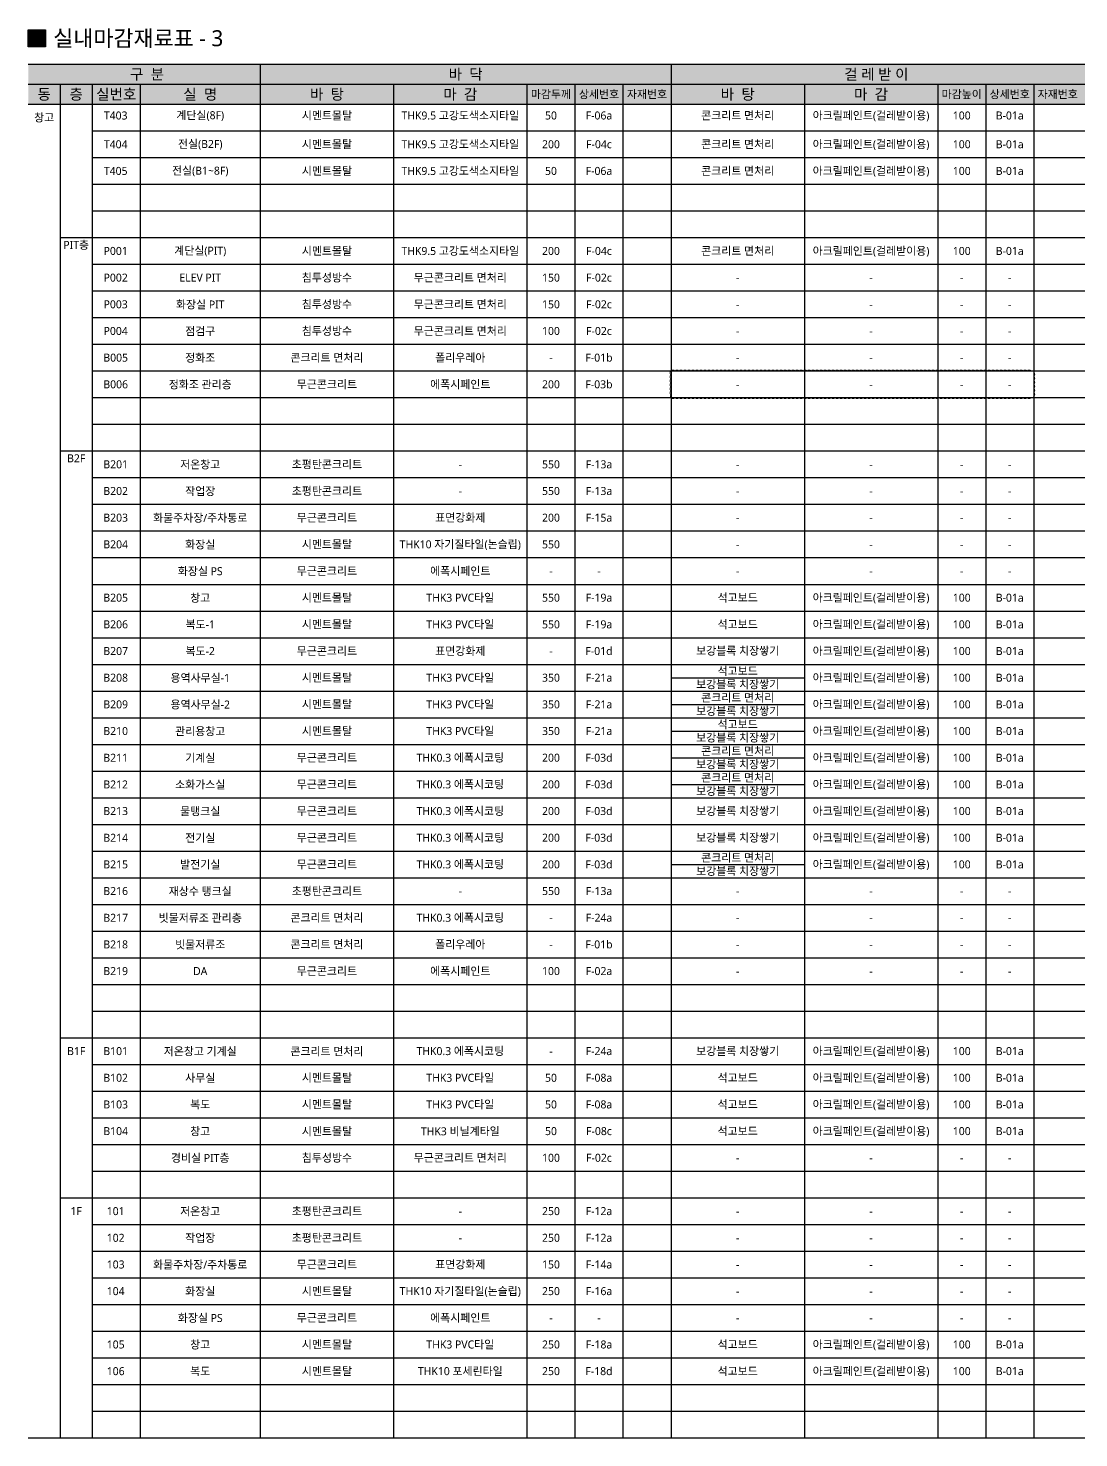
# Model space of a CAD drawing. Header units: millimetres. Extents: x 38 to 24868, y -11128 to 6117.
# Drawn here: x 8518 to 12457, y 832 to 6117 of the extents above; entities that cross this region are included whole.
import ezdxf
from ezdxf.enums import TextEntityAlignment as Align

# ---------------------------------------------------------------- set-up
doc = ezdxf.new("R2010")
doc.units = ezdxf.units.MM
for name, color, linetype, lineweight in [('A-MKXS-TEXT1', 3, 'CONTINUOUS', 25), ('A-XXXX-SYMB', 7, 'CONTINUOUS', 25), ('A-XXXX-TABL', 7, 'CONTINUOUS', 25), ('A-XXXX-TXT2', 3, 'CONTINUOUS', 25), ('REV-202205', 20, 'CONTINUOUS', 25)]:
    doc.layers.add(name, color=color, linetype=linetype, lineweight=lineweight)
doc.layers.add('A-XXXX-SOLD', color=252, linetype='CONTINUOUS')
doc.styles.add('맑은고딕', font='malgun.ttf')

msp = doc.modelspace()

# ---------------------------------------------------------------- hatches: boundary and pattern name
at = {"layer": 'A-XXXX-SOLD', "true_color": 0xe3e3e3}
h = msp.add_hatch(color=254, dxfattribs=at)
h.dxf.hatch_style = 1
h.paths.add_polyline_path([(15705.6, 5982.2), (8518.1, 5982.2), (8518.1, 5907.2), (15548.1, 5907.2), (15548.1, 5832.2), (15705.6, 5832.2)])
at = {"layer": 'A-XXXX-SOLD'}
h = msp.add_hatch(color=256, dxfattribs=at)
h.dxf.hatch_style = 1
h.paths.add_polyline_path([(15548.1, 5832.2), (8518.1, 5832.2), (8518.1, 5907.2), (15548.1, 5907.2)])
at = {"layer": 'A-XXXX-SYMB'}
msp.add_hatch(color=256, dxfattribs=at).paths.add_polyline_path([(8518.1, 6047), (8582.9, 6047), (8582.9, 6111.8), (8518.1, 6111.8)])

# ---------------------------------------------------------------- linework, layer by layer
msp.add_lwpolyline([(8518.1, 6111.8), (8582.9, 6111.8), (8582.9, 6047), (8518.1, 6047)], close=True, dxfattribs=at)
at = {"layer": 'A-XXXX-TABL', "color": 2}
for p, q in [((8518.1, 5982.2), (15705.6, 5982.2)), ((8518.1, 5832.2), (15705.6, 5832.2)), ((8518.1, 832.2), (15705.6, 832.2))]:
    msp.add_line(p, q, dxfattribs=at)
at = {"layer": 'A-XXXX-TABL', "color": 3}
for p, q in [((9388.1, 5982.2), (9388.1, 832.2)), ((10928.1, 5982.2), (10928.1, 832.2)), ((8518.1, 5907.2), (15548.1, 5907.2)), ((8638.1, 5332.2), (15705.6, 5332.2)), ((8638.1, 4532.2), (15705.6, 4532.2)), ((8638.1, 2332.2), (15705.6, 2332.2)), ((8638.1, 1732.2), (15705.6, 1732.2))]:
    msp.add_line(p, q, dxfattribs=at)
at = {"layer": 'A-XXXX-TABL'}
for p, q in [((8758.1, 5907.2), (8758.1, 832.2)), ((8938.1, 5907.2), (8938.1, 832.2)), ((9888.1, 5907.2), (9888.1, 832.2)), ((10388.1, 5907.2), (10388.1, 832.2)), ((10568.1, 5907.2), (10568.1, 832.2)), ((10748.1, 5907.2), (10748.1, 832.2)), ((11428.1, 5907.2), (11428.1, 832.2)), ((11928.1, 5907.2), (11928.1, 832.2)), ((12108.1, 5907.2), (12108.1, 832.2)), ((12288.1, 5907.2), (12288.1, 832.2))]:
    msp.add_line(p, q, dxfattribs=at)
at = {"layer": 'A-XXXX-TABL', "color": 8}
for p, q in [((8758.1, 5732.2), (15705.6, 5732.2)), ((8758.1, 5632.2), (15705.6, 5632.2)), ((8758.1, 5532.2), (15705.6, 5532.2)), ((8758.1, 5432.2), (15705.6, 5432.2)), ((8758.1, 5232.2), (15705.6, 5232.2)), ((8758.1, 5132.2), (15705.6, 5132.2)), ((8758.1, 5032.2), (15705.6, 5032.2)), ((8758.1, 4932.2), (15705.6, 4932.2)), ((8758.1, 4832.2), (15705.6, 4832.2)), ((8758.1, 4732.2), (15705.6, 4732.2)), ((8758.1, 4632.2), (15705.6, 4632.2)), ((8758.1, 4432.2), (15705.6, 4432.2)), ((8758.1, 4332.2), (15705.6, 4332.2)), ((8758.1, 4232.2), (15705.6, 4232.2)), ((8758.1, 4132.2), (15705.6, 4132.2)), ((8758.1, 4032.2), (15705.6, 4032.2)), ((8758.1, 3932.2), (15705.6, 3932.2)), ((8758.1, 3832.2), (15705.6, 3832.2)), ((8758.1, 3732.2), (15705.6, 3732.2)), ((10928.1, 3682.2), (11428.1, 3682.2)), ((8758.1, 3632.2), (15705.6, 3632.2)), ((10928.1, 3582.2), (11428.1, 3582.2)), ((8758.1, 3532.2), (15705.6, 3532.2)), ((10928.1, 3482.2), (11428.1, 3482.2)), ((8758.1, 3432.2), (15705.6, 3432.2)), ((8758.1, 3332.2), (15705.6, 3332.2)), ((10928.1, 3382.2), (11428.1, 3382.2)), ((10928.1, 3282.2), (11428.1, 3282.2)), ((8758.1, 3232.2), (15705.6, 3232.2)), ((8758.1, 3132.2), (15705.6, 3132.2)), ((8758.1, 3032.2), (15705.6, 3032.2)), ((10928.1, 2982.2), (11428.1, 2982.2)), ((8758.1, 2932.2), (15705.6, 2932.2)), ((8758.1, 2832.2), (15705.6, 2832.2)), ((8758.1, 2732.2), (15705.6, 2732.2)), ((8758.1, 2632.2), (15705.6, 2632.2)), ((8758.1, 2532.2), (15705.6, 2532.2)), ((8758.1, 2432.2), (15705.6, 2432.2)), ((8758.1, 2232.2), (15705.6, 2232.2)), ((8758.1, 2132.2), (15705.6, 2132.2)), ((8758.1, 2032.2), (15705.6, 2032.2)), ((8758.1, 1932.2), (15705.6, 1932.2)), ((8758.1, 1832.2), (15705.6, 1832.2)), ((8758.1, 1632.2), (15705.6, 1632.2)), ((8758.1, 1532.2), (15705.6, 1532.2)), ((8758.1, 1432.2), (15705.6, 1432.2)), ((8758.1, 1332.2), (15705.6, 1332.2)), ((8758.1, 1232.2), (15705.6, 1232.2)), ((8758.1, 1132.2), (15705.6, 1132.2)), ((8758.1, 1032.2), (15705.6, 1032.2)), ((8758.1, 932.2), (15705.6, 932.2))]:
    msp.add_line(p, q, dxfattribs=at)
at = {"layer": 'A-XXXX-TABL'}
msp.add_lwpolyline([(8638.1, 5907.2), (8638.1, 832.2)], dxfattribs=at)
at = {"layer": 'REV-202205', "const_width": 3}
msp.add_lwpolyline([(10928.1, 4732.2, 0.520567), (10943.1, 4732.2, 0.520567), (10958.1, 4732.2, 0.520567), (10973.1, 4732.2, 0.520567), (10988.1, 4732.2, 0.520567), (11003.1, 4732.2, 0.520567), (11018.1, 4732.2, 0.520567), (11033.1, 4732.2, 0.520567), (11048.1, 4732.2, 0.520567), (11063.1, 4732.2, 0.520567), (11078.1, 4732.2, 0.520567), (11093.1, 4732.2, 0.520567), (11108.1, 4732.2, 0.520567), (11123.1, 4732.2, 0.520567), (11138.1, 4732.2, 0.520567), (11153.1, 4732.2, 0.520567), (11168.1, 4732.2, 0.520567), (11183.1, 4732.2, 0.520567), (11198.1, 4732.2, 0.520567), (11213.1, 4732.2, 0.520567), (11228.1, 4732.2, 0.520567), (11243.1, 4732.2, 0.520567), (11258.1, 4732.2, 0.520567), (11273.1, 4732.2, 0.520567), (11288.1, 4732.2, 0.520567), (11303.1, 4732.2, 0.520567), (11318.1, 4732.2, 0.520567), (11333.1, 4732.2, 0.520567), (11348.1, 4732.2, 0.520567), (11363.1, 4732.2, 0.520567), (11378.1, 4732.2, 0.520567), (11393.1, 4732.2, 0.520567), (11408.1, 4732.2, 0.520567), (11423.1, 4732.2, 0.520567), (11438.1, 4732.2, 0.520567), (11453.1, 4732.2, 0.520567), (11468.1, 4732.2, 0.520567), (11483.1, 4732.2, 0.520567), (11498.1, 4732.2, 0.520567), (11513.1, 4732.2, 0.520567), (11528.1, 4732.2, 0.520567), (11543.1, 4732.2, 0.520567), (11558.1, 4732.2, 0.520567), (11573.1, 4732.2, 0.520567), (11588.1, 4732.2, 0.520567), (11603.1, 4732.2, 0.520567), (11618.1, 4732.2, 0.520567), (11633.1, 4732.2, 0.520567), (11648.1, 4732.2, 0.520567), (11663.1, 4732.2, 0.520567), (11678.1, 4732.2, 0.520567), (11693.1, 4732.2, 0.520567), (11708.1, 4732.2, 0.520567), (11723.1, 4732.2, 0.520567), (11738.1, 4732.2, 0.520567), (11753.1, 4732.2, 0.520567), (11768.1, 4732.2, 0.520567), (11783.1, 4732.2, 0.520567), (11798.1, 4732.2, 0.520567), (11813.1, 4732.2, 0.520567), (11828.1, 4732.2, 0.520567), (11843.1, 4732.2, 0.520567), (11858.1, 4732.2, 0.520567), (11873.1, 4732.2, 0.520567), (11888.1, 4732.2, 0.520567), (11903.1, 4732.2, 0.520567), (11918.1, 4732.2, 0.520567), (11933.1, 4732.2, 0.520567), (11948.1, 4732.2, 0.520567), (11963.1, 4732.2, 0.520567), (11978.1, 4732.2, 0.520567), (11993.1, 4732.2, 0.520567), (12008.1, 4732.2, 0.520567), (12023.1, 4732.2, 0.520567), (12038.1, 4732.2, 0.520567), (12053.1, 4732.2, 0.520567), (12068.1, 4732.2, 0.520567), (12083.1, 4732.2, 0.520567), (12098.1, 4732.2, 0.520567), (12113.1, 4732.2, 0.520567), (12128.1, 4732.2, 0.520567), (12143.1, 4732.2, 0.520567), (12158.1, 4732.2, 0.520567), (12173.1, 4732.2, 0.520567), (12188.1, 4732.2, 0.520567), (12203.1, 4732.2, 0.520567), (12218.1, 4732.2, 0.520567), (12233.1, 4732.2, 0.520567), (12248.1, 4732.2, 0.520567), (12263.1, 4732.2, 0.520567), (12278.1, 4732.2, 0.520567), (12288.1, 4737.2, 0.520567), (12288.1, 4752.2, 0.520567), (12288.1, 4767.2, 0.520567), (12288.1, 4782.2, 0.520567), (12288.1, 4797.2, 0.520567), (12288.1, 4812.2, 0.520567), (12288.1, 4827.2, 0.520567), (12278.1, 4832.2, 0.520567), (12263.1, 4832.2, 0.520567), (12248.1, 4832.2, 0.520567), (12233.1, 4832.2, 0.520567), (12218.1, 4832.2, 0.520567), (12203.1, 4832.2, 0.520567), (12188.1, 4832.2, 0.520567), (12173.1, 4832.2, 0.520567), (12158.1, 4832.2, 0.520567), (12143.1, 4832.2, 0.520567), (12128.1, 4832.2, 0.520567), (12113.1, 4832.2, 0.520567), (12098.1, 4832.2, 0.520567), (12083.1, 4832.2, 0.520567), (12068.1, 4832.2, 0.520567), (12053.1, 4832.2, 0.520567), (12038.1, 4832.2, 0.520567), (12023.1, 4832.2, 0.520567), (12008.1, 4832.2, 0.520567), (11993.1, 4832.2, 0.520567), (11978.1, 4832.2, 0.520567), (11963.1, 4832.2, 0.520567), (11948.1, 4832.2, 0.520567), (11933.1, 4832.2, 0.520567), (11918.1, 4832.2, 0.520567), (11903.1, 4832.2, 0.520567), (11888.1, 4832.2, 0.520567), (11873.1, 4832.2, 0.520567), (11858.1, 4832.2, 0.520567), (11843.1, 4832.2, 0.520567), (11828.1, 4832.2, 0.520567), (11813.1, 4832.2, 0.520567), (11798.1, 4832.2, 0.520567), (11783.1, 4832.2, 0.520567), (11768.1, 4832.2, 0.520567), (11753.1, 4832.2, 0.520567), (11738.1, 4832.2, 0.520567), (11723.1, 4832.2, 0.520567), (11708.1, 4832.2, 0.520567), (11693.1, 4832.2, 0.520567), (11678.1, 4832.2, 0.520567), (11663.1, 4832.2, 0.520567), (11648.1, 4832.2, 0.520567), (11633.1, 4832.2, 0.520567), (11618.1, 4832.2, 0.520567), (11603.1, 4832.2, 0.520567), (11588.1, 4832.2, 0.520567), (11573.1, 4832.2, 0.520567), (11558.1, 4832.2, 0.520567), (11543.1, 4832.2, 0.520567), (11528.1, 4832.2, 0.520567), (11513.1, 4832.2, 0.520567), (11498.1, 4832.2, 0.520567), (11483.1, 4832.2, 0.520567), (11468.1, 4832.2, 0.520567), (11453.1, 4832.2, 0.520567), (11438.1, 4832.2, 0.520567), (11423.1, 4832.2, 0.520567), (11408.1, 4832.2, 0.520567), (11393.1, 4832.2, 0.520567), (11378.1, 4832.2, 0.520567), (11363.1, 4832.2, 0.520567), (11348.1, 4832.2, 0.520567), (11333.1, 4832.2, 0.520567), (11318.1, 4832.2, 0.520567), (11303.1, 4832.2, 0.520567), (11288.1, 4832.2, 0.520567), (11273.1, 4832.2, 0.520567), (11258.1, 4832.2, 0.520567), (11243.1, 4832.2, 0.520567), (11228.1, 4832.2, 0.520567), (11213.1, 4832.2, 0.520567), (11198.1, 4832.2, 0.520567), (11183.1, 4832.2, 0.520567), (11168.1, 4832.2, 0.520567), (11153.1, 4832.2, 0.520567), (11138.1, 4832.2, 0.520567), (11123.1, 4832.2, 0.520567), (11108.1, 4832.2, 0.520567), (11093.1, 4832.2, 0.520567), (11078.1, 4832.2, 0.520567), (11063.1, 4832.2, 0.520567), (11048.1, 4832.2, 0.520567), (11033.1, 4832.2, 0.520567), (11018.1, 4832.2, 0.520567), (11003.1, 4832.2, 0.520567), (10988.1, 4832.2, 0.520567), (10973.1, 4832.2, 0.520567), (10958.1, 4832.2, 0.520567), (10943.1, 4832.2, 0.520567), (10928.1, 4832.2, 0.520567), (10928.1, 4817.2, 0.520567), (10928.1, 4802.2, 0.520567), (10928.1, 4787.2, 0.520567), (10928.1, 4772.2, 0.520567), (10928.1, 4757.2, 0.520567), (10928.1, 4742.2, 0.520567)], format="xyb", close=True, dxfattribs=at)

# ---------------------------------------------------------------- texts
at = {"layer": 'A-MKXS-TEXT1', "style": '맑은고딕'}
for s, p in [('창고', (8578.1, 5782.2)), ('시멘트몰탈', (9638.1, 5790.1)), ('THK9.5 고강도색소지타일', (10138.1, 5790.1)), ('50', (10478.1, 5790.1)), ('F-06a', (10658.1, 5790.1)), ('콘크리트 면처리', (11178.1, 5790.1)), ('아크릴페인트(걸레받이용)', (11678.1, 5790.1)), ('100', (12018.1, 5790.1)), ('B-01a', (12198.1, 5790.1)), ('시멘트몰탈', (9638.1, 5682.2)), ('THK9.5 고강도색소지타일', (10138.1, 5682.2)), ('200', (10478.1, 5682.2)), ('F-04c', (10658.1, 5682.2)), ('콘크리트 면처리', (11178.1, 5682.2)), ('아크릴페인트(걸레받이용)', (11678.1, 5682.2)), ('100', (12018.1, 5682.2)), ('B-01a', (12198.1, 5682.2)), ('시멘트몰탈', (9638.1, 5582.2)), ('THK9.5 고강도색소지타일', (10138.1, 5582.2)), ('50', (10478.1, 5582.2)), ('F-06a', (10658.1, 5582.2)), ('콘크리트 면처리', (11178.1, 5582.2)), ('아크릴페인트(걸레받이용)', (11678.1, 5582.2)), ('100', (12018.1, 5582.2)), ('B-01a', (12198.1, 5582.2)), ('PIT층', (8698.1, 5304.7)), ('시멘트몰탈', (9638.1, 5282.2)), ('THK9.5 고강도색소지타일', (10138.1, 5282.2)), ('200', (10478.1, 5282.2)), ('F-04c', (10658.1, 5282.2)), ('콘크리트 면처리', (11178.1, 5282.2)), ('아크릴페인트(걸레받이용)', (11678.1, 5282.2)), ('100', (12018.1, 5282.2)), ('B-01a', (12198.1, 5282.2)), ('침투성방수', (9638.1, 5182.2)), ('무근콘크리트 면처리', (10138.1, 5182.2)), ('150', (10478.1, 5182.2)), ('F-02c', (10658.1, 5182.2)), ('-', (11178.1, 5182.2)), ('-', (11678.1, 5182.2)), ('-', (12018.1, 5182.2)), ('-', (12198.1, 5182.2)), ('침투성방수', (9638.1, 5082.2)), ('무근콘크리트 면처리', (10138.1, 5082.2)), ('150', (10478.1, 5082.2)), ('F-02c', (10658.1, 5082.2)), ('-', (11178.1, 5082.2)), ('-', (11678.1, 5082.2)), ('-', (12018.1, 5082.2)), ('-', (12198.1, 5082.2)), ('침투성방수', (9638.1, 4982.2)), ('무근콘크리트 면처리', (10138.1, 4982.2)), ('100', (10478.1, 4982.2)), ('F-02c', (10658.1, 4982.2)), ('-', (11178.1, 4982.2)), ('-', (11678.1, 4982.2)), ('-', (12018.1, 4982.2)), ('-', (12198.1, 4982.2)), ('콘크리트 면처리', (9638.1, 4882.2)), ('폴리우레아', (10138.1, 4882.2)), ('-', (10478.1, 4882.2)), ('F-01b', (10658.1, 4882.2)), ('-', (11178.1, 4882.2)), ('-', (11678.1, 4882.2)), ('-', (12018.1, 4882.2)), ('-', (12198.1, 4882.2)), ('무근콘크리트', (9638.1, 4782.2)), ('에폭시페인트', (10138.1, 4782.2)), ('200', (10478.1, 4782.2)), ('F-03b', (10658.1, 4782.2)), ('-', (11178.1, 4782.2)), ('-', (11678.1, 4782.2)), ('-', (12018.1, 4782.2)), ('-', (12198.1, 4782.2)), ('B2F', (8698.1, 4504.7)), ('초평탄콘크리트', (9638.1, 4482.2)), ('550', (10478.1, 4482.2)), ('F-13a', (10658.1, 4482.2)), ('-', (10138.1, 4482.2)), ('-', (11178.1, 4482.2)), ('-', (11678.1, 4482.2)), ('-', (12018.1, 4482.2)), ('-', (12198.1, 4482.2)), ('초평탄콘크리트', (9638.1, 4382.2)), ('550', (10478.1, 4382.2)), ('F-13a', (10658.1, 4382.2)), ('-', (10138.1, 4382.2)), ('-', (11178.1, 4382.2)), ('-', (11678.1, 4382.2)), ('-', (12018.1, 4382.2)), ('-', (12198.1, 4382.2)), ('무근콘크리트', (9638.1, 4282.2)), ('표면강화제', (10138.1, 4282.2)), ('200', (10478.1, 4282.2)), ('F-15a', (10658.1, 4282.2)), ('-', (11178.1, 4282.2)), ('-', (11678.1, 4282.2)), ('-', (12018.1, 4282.2)), ('-', (12198.1, 4282.2)), ('시멘트몰탈', (9638.1, 4182.2)), ('THK10 자기질타일(논슬립)', (10138.1, 4182.2)), ('550', (10478.1, 4182.2)), ('-', (11178.1, 4182.2)), ('-', (11678.1, 4182.2)), ('-', (12018.1, 4182.2)), ('-', (12198.1, 4182.2)), ('무근콘크리트', (9638.1, 4082.2)), ('에폭시페인트', (10138.1, 4082.2)), ('-', (10478.1, 4082.2)), ('-', (10658.1, 4082.2)), ('-', (11178.1, 4082.2)), ('-', (11678.1, 4082.2)), ('-', (12018.1, 4082.2)), ('-', (12198.1, 4082.2)), ('시멘트몰탈', (9638.1, 3982.2)), ('THK3 PVC타일', (10138.1, 3982.2)), ('550', (10478.1, 3982.2)), ('F-19a', (10658.1, 3982.2)), ('석고보드', (11178.1, 3982.2)), ('아크릴페인트(걸레받이용)', (11678.1, 3982.2)), ('100', (12018.1, 3982.2)), ('B-01a', (12198.1, 3982.2)), ('시멘트몰탈', (9638.1, 3882.2)), ('THK3 PVC타일', (10138.1, 3882.2)), ('550', (10478.1, 3882.2)), ('F-19a', (10658.1, 3882.2)), ('석고보드', (11178.1, 3882.2)), ('아크릴페인트(걸레받이용)', (11678.1, 3882.2)), ('100', (12018.1, 3882.2)), ('B-01a', (12198.1, 3882.2)), ('무근콘크리트', (9638.1, 3782.2)), ('표면강화제', (10138.1, 3782.2)), ('-', (10478.1, 3782.2)), ('F-01d', (10658.1, 3782.2)), ('보강블록 치장쌓기', (11178.1, 3783.1)), ('아크릴페인트(걸레받이용)', (11678.1, 3782.2)), ('100', (12018.1, 3782.2)), ('B-01a', (12198.1, 3782.2)), ('시멘트몰탈', (9638.1, 3682.2)), ('THK3 PVC타일', (10138.1, 3682.2)), ('석고보드', (11178.1, 3707.2)), ('아크릴페인트(걸레받이용)', (11678.1, 3682.2)), ('350', (10478.1, 3682.2)), ('F-21a', (10658.1, 3682.2)), ('보강블록 치장쌓기', (11178.1, 3657.2)), ('100', (12018.1, 3682.2)), ('B-01a', (12198.1, 3682.2)), ('시멘트몰탈', (9638.1, 3582.2)), ('THK3 PVC타일', (10138.1, 3582.2)), ('350', (10478.1, 3582.2)), ('F-21a', (10658.1, 3582.2)), ('콘크리트 면처리', (11178.1, 3607.2)), ('아크릴페인트(걸레받이용)', (11678.1, 3582.2)), ('100', (12018.1, 3582.2)), ('B-01a', (12198.1, 3582.2)), ('보강블록 치장쌓기', (11178.1, 3557.2)), ('시멘트몰탈', (9638.1, 3482.2)), ('THK3 PVC타일', (10138.1, 3482.2)), ('350', (10478.1, 3482.2)), ('F-21a', (10658.1, 3482.2)), ('석고보드', (11178.1, 3507.2)), ('아크릴페인트(걸레받이용)', (11678.1, 3482.2)), ('100', (12018.1, 3482.2)), ('B-01a', (12198.1, 3482.2)), ('보강블록 치장쌓기', (11178.1, 3457.2)), ('무근콘크리트', (9638.1, 3382.2)), ('THK0.3 에폭시코팅', (10138.1, 3382.2)), ('200', (10478.1, 3382.2)), ('F-03d', (10658.1, 3382.2)), ('콘크리트 면처리', (11178.1, 3407.2)), ('아크릴페인트(걸레받이용)', (11678.1, 3382.2)), ('100', (12018.1, 3382.2)), ('B-01a', (12198.1, 3382.2)), ('보강블록 치장쌓기', (11178.1, 3357.2)), ('무근콘크리트', (9638.1, 3282.2)), ('THK0.3 에폭시코팅', (10138.1, 3282.2)), ('200', (10478.1, 3282.2)), ('F-03d', (10658.1, 3282.2)), ('콘크리트 면처리', (11178.1, 3307.2)), ('아크릴페인트(걸레받이용)', (11678.1, 3282.2)), ('100', (12018.1, 3282.2)), ('B-01a', (12198.1, 3282.2)), ('보강블록 치장쌓기', (11178.1, 3257.2)), ('무근콘크리트', (9638.1, 3182.2)), ('THK0.3 에폭시코팅', (10138.1, 3182.2)), ('200', (10478.1, 3182.2)), ('F-03d', (10658.1, 3182.2)), ('보강블록 치장쌓기', (11178.1, 3182.2)), ('아크릴페인트(걸레받이용)', (11678.1, 3182.2)), ('100', (12018.1, 3182.2)), ('B-01a', (12198.1, 3182.2)), ('무근콘크리트', (9638.1, 3082.2)), ('THK0.3 에폭시코팅', (10138.1, 3082.2)), ('200', (10478.1, 3082.2)), ('F-03d', (10658.1, 3082.2)), ('보강블록 치장쌓기', (11178.1, 3082.2)), ('아크릴페인트(걸레받이용)', (11678.1, 3082.2)), ('100', (12018.1, 3082.2)), ('B-01a', (12198.1, 3082.2)), ('콘크리트 면처리', (11178.1, 3007.2)), ('무근콘크리트', (9638.1, 2982.2)), ('THK0.3 에폭시코팅', (10138.1, 2982.2)), ('200', (10478.1, 2982.2)), ('F-03d', (10658.1, 2982.2)), ('보강블록 치장쌓기', (11178.1, 2957.2)), ('아크릴페인트(걸레받이용)', (11678.1, 2982.2)), ('100', (12018.1, 2982.2)), ('B-01a', (12198.1, 2982.2)), ('초평탄콘크리트', (9638.1, 2882.2)), ('-', (10138.1, 2882.2)), ('550', (10478.1, 2882.2)), ('F-13a', (10658.1, 2882.2)), ('-', (11178.1, 2882.2)), ('-', (11678.1, 2882.2)), ('-', (12018.1, 2882.2)), ('-', (12198.1, 2882.2)), ('콘크리트 면처리', (9638.1, 2782.2)), ('THK0.3 에폭시코팅', (10138.1, 2782.2)), ('-', (10478.1, 2782.2)), ('F-24a', (10658.1, 2782.2)), ('-', (11178.1, 2782.2)), ('-', (11678.1, 2782.2)), ('-', (12018.1, 2782.2)), ('-', (12198.1, 2782.2)), ('콘크리트 면처리', (9638.1, 2682.2)), ('폴리우레아', (10138.1, 2682.2)), ('F-01b', (10658.1, 2682.2)), ('-', (10478.1, 2682.2)), ('-', (11178.1, 2682.2)), ('-', (11678.1, 2682.2)), ('-', (12018.1, 2682.2)), ('-', (12198.1, 2682.2)), ('무근콘크리트', (9638.1, 2582.2)), ('에폭시페인트', (10138.1, 2582.2)), ('100', (10478.1, 2582.2)), ('F-02a', (10658.1, 2582.2)), ('-', (11178.1, 2582.2)), ('-', (11678.1, 2582.2)), ('-', (12018.1, 2582.2)), ('-', (12198.1, 2582.2)), ('B1F', (8698.1, 2282.2)), ('콘크리트 면처리', (9638.1, 2281.1)), ('THK0.3 에폭시코팅', (10138.1, 2282.2)), ('-', (10478.1, 2282.2)), ('F-24a', (10658.1, 2282.2)), ('보강블록 치장쌓기', (11178.1, 2282.2)), ('아크릴페인트(걸레받이용)', (11678.1, 2282.2)), ('100', (12018.1, 2282.2)), ('B-01a', (12198.1, 2282.2)), ('시멘트몰탈', (9638.1, 2182.2)), ('THK3 PVC타일', (10138.1, 2182.2)), ('50', (10478.1, 2182.2)), ('F-08a', (10658.1, 2182.2)), ('석고보드', (11178.1, 2182.2)), ('아크릴페인트(걸레받이용)', (11678.1, 2182.2)), ('100', (12018.1, 2182.2)), ('B-01a', (12198.1, 2182.2)), ('시멘트몰탈', (9638.1, 2082.2)), ('THK3 PVC타일', (10138.1, 2082.2)), ('50', (10478.1, 2082.2)), ('F-08a', (10658.1, 2082.2)), ('석고보드', (11178.1, 2082.2)), ('아크릴페인트(걸레받이용)', (11678.1, 2082.2)), ('100', (12018.1, 2082.2)), ('B-01a', (12198.1, 2082.2)), ('시멘트몰탈', (9638.1, 1981.5)), ('THK3 비닐계타일', (10138.1, 1981.5)), ('50', (10478.1, 1982.2)), ('F-08c', (10658.1, 1982.2)), ('석고보드', (11178.1, 1982.2)), ('아크릴페인트(걸레받이용)', (11678.1, 1982.2)), ('100', (12018.1, 1982.2)), ('B-01a', (12198.1, 1982.2)), ('침투성방수', (9638.1, 1882.2)), ('무근콘크리트 면처리', (10138.1, 1882.2)), ('100', (10478.1, 1882.2)), ('F-02c', (10658.1, 1882.2)), ('-', (11178.1, 1882.2)), ('-', (11678.1, 1882.2)), ('-', (12018.1, 1882.2)), ('-', (12198.1, 1882.2)), ('1F', (8698.1, 1682.2)), ('초평탄콘크리트', (9638.1, 1682.2)), ('250', (10478.1, 1682.2)), ('F-12a', (10658.1, 1682.2)), ('-', (10138.1, 1682.2)), ('-', (11178.1, 1682.2)), ('-', (11678.1, 1682.2)), ('-', (12018.1, 1682.2)), ('-', (12198.1, 1682.2)), ('초평탄콘크리트', (9638.1, 1582.2)), ('250', (10478.1, 1582.2)), ('F-12a', (10658.1, 1582.2)), ('-', (10138.1, 1582.2)), ('-', (11178.1, 1582.2)), ('-', (11678.1, 1582.2)), ('-', (12018.1, 1582.2)), ('-', (12198.1, 1582.2)), ('무근콘크리트', (9638.1, 1482.2)), ('표면강화제', (10138.1, 1482.2)), ('150', (10478.1, 1482.2)), ('F-14a', (10658.1, 1482.2)), ('-', (11178.1, 1482.2)), ('-', (11678.1, 1482.2)), ('-', (12018.1, 1482.2)), ('-', (12198.1, 1482.2)), ('시멘트몰탈', (9638.1, 1382.2)), ('THK10 자기질타일(논슬립)', (10138.1, 1382.2)), ('250', (10478.1, 1382.2)), ('F-16a', (10658.1, 1382.2)), ('-', (11178.1, 1382.2)), ('-', (11678.1, 1382.2)), ('-', (12018.1, 1382.2)), ('-', (12198.1, 1382.2)), ('무근콘크리트', (9638.1, 1282.2)), ('에폭시페인트', (10138.1, 1282.2)), ('-', (10478.1, 1282.2)), ('-', (10658.1, 1282.2)), ('-', (11178.1, 1282.2)), ('-', (11678.1, 1282.2)), ('-', (12018.1, 1282.2)), ('-', (12198.1, 1282.2)), ('시멘트몰탈', (9638.1, 1182.2)), ('THK3 PVC타일', (10138.1, 1182.2)), ('250', (10478.1, 1182.2)), ('F-18a', (10658.1, 1182.2)), ('석고보드', (11178.1, 1182.2)), ('아크릴페인트(걸레받이용)', (11678.1, 1182.2)), ('100', (12018.1, 1182.2)), ('B-01a', (12198.1, 1182.2)), ('시멘트몰탈', (9638.1, 1082.2)), ('THK10 포세린타일', (10138.1, 1082.2)), ('250', (10478.1, 1082.2)), ('F-18d', (10658.1, 1082.2)), ('석고보드', (11178.1, 1082.2)), ('아크릴페인트(걸레받이용)', (11678.1, 1082.2)), ('100', (12018.1, 1082.2)), ('B-01a', (12198.1, 1082.2))]:
    msp.add_text(s, height=30, dxfattribs=at).set_placement(p, align=Align.MIDDLE_CENTER)
for s, p in [('T403', (8846.1, 5790.1)), ('계단실(8F)', (9163.1, 5790.1)), ('T404', (8846.1, 5682.2)), ('전실(B2F)', (9163.1, 5682.2)), ('전실(B1~8F)', (9163.1, 5582.2)), ('T405', (8846.1, 5582.2)), ('P001', (8846.1, 5282.2)), ('계단실(PIT)', (9163.1, 5282.2)), ('P002', (8846.1, 5182.2)), ('ELEV PIT', (9163.1, 5182.2)), ('P003', (8846.1, 5082.2)), ('화장실 PIT', (9163.1, 5082.2)), ('P004', (8846.1, 4982.2)), ('점검구', (9163.1, 4982.2)), ('B005', (8846.1, 4882.2)), ('정화조', (9163.1, 4882.2)), ('B006', (8846.1, 4782.2)), ('정화조 관리층', (9163.1, 4782.2)), ('B201', (8846.1, 4482.2)), ('저온창고', (9163.1, 4482.2)), ('B202', (8846.1, 4382.2)), ('작업장', (9163.1, 4382.2)), ('B203', (8846.1, 4282.2)), ('화물주차장/주차통로', (9163.1, 4282.2)), ('B204', (8846.1, 4182.2)), ('화장실', (9163.1, 4182.2)), ('화장실 PS', (9163.1, 4082.2)), ('B205', (8846.1, 3982.2)), ('창고', (9163.1, 3982.2)), ('B206', (8846.1, 3882.2)), ('복도-1', (9163.1, 3882.2)), ('B207', (8846.1, 3782.2)), ('복도-2', (9163.1, 3782.2)), ('용역사무실-1', (9163.1, 3682.2)), ('B208', (8846.1, 3682.2)), ('B209', (8846.1, 3582.2)), ('용역사무실-2', (9163.1, 3582.2)), ('B210', (8846.1, 3482.2)), ('관리용창고', (9163.1, 3482.2)), ('B211', (8846.1, 3382.2)), ('기계실', (9163.1, 3382.2)), ('B212', (8846.1, 3282.2)), ('소화가스실', (9163.1, 3282.2)), ('B213', (8846.1, 3182.2)), ('물탱크실', (9163.1, 3182.2)), ('B214', (8846.1, 3082.2)), ('전기실', (9163.1, 3082.2)), ('B215', (8846.1, 2982.2)), ('발전기실', (9163.1, 2982.2)), ('B216', (8846.1, 2882.2)), ('재상수 탱크실', (9163.1, 2882.2)), ('B217', (8846.1, 2782.2)), ('빗물저류조 관리층', (9163.1, 2782.2)), ('B218', (8846.1, 2682.2)), ('빗물저류조', (9163.1, 2682.2)), ('B219', (8846.1, 2582.2)), ('DA', (9163.1, 2582.2)), ('B101', (8846.1, 2282.2)), ('저온창고 기계실', (9163.1, 2282.2)), ('B102', (8846.1, 2182.2)), ('사무실', (9163.1, 2182.2)), ('B103', (8846.1, 2082.2)), ('복도', (9163.1, 2082.2)), ('B104', (8846.1, 1982.2)), ('창고', (9163.1, 1982.2)), ('경비실 PIT층', (9163.1, 1882.2)), ('101', (8846.1, 1682.2)), ('저온창고', (9163.1, 1682.2)), ('102', (8846.1, 1582.2)), ('작업장', (9163.1, 1582.2)), ('103', (8846.1, 1482.2)), ('화물주차장/주차통로', (9163.1, 1482.2)), ('104', (8846.1, 1382.2)), ('화장실', (9163.1, 1382.2)), ('화장실 PS', (9163.1, 1282.2)), ('105', (8846.1, 1182.2)), ('창고', (9163.1, 1182.2)), ('106', (8846.1, 1082.2)), ('복도', (9163.1, 1082.2))]:
    msp.add_text(s, height=30, dxfattribs=at).set_placement(p, align=Align.MIDDLE)
at = {"layer": 'A-XXXX-TXT2', "style": '맑은고딕'}
msp.add_text('실내마감재료표 - 3', height=60, dxfattribs=at).set_placement((8612, 6049.7))
for s, height, p in [('구  분', 40, (8963.7, 5944.7)), ('바  닥', 40, (10158.1, 5944.7)), ('걸 레 받 이', 40, (11698.1, 5944.7)), ('동', 40, (8578.1, 5869.7)), ('층', 40, (8698.1, 5869.7)), ('실번호', 40, (8848.1, 5869.7)), ('실  명', 40, (9163.1, 5869.7)), ('바  탕', 40, (9638.1, 5869.7)), ('마  감', 40, (10138.1, 5869.7)), ('마감두께', 30, (10478.1, 5869.7)), ('상세번호', 30, (10658.1, 5869.7)), ('자재번호', 30, (10838.1, 5869.7)), ('바  탕', 40, (11178.1, 5869.7)), ('마  감', 40, (11678.1, 5869.7)), ('마감높이', 30, (12018.1, 5869.7)), ('상세번호', 30, (12198.1, 5869.7)), ('자재번호', 30, (12378.1, 5869.7))]:
    msp.add_text(s, height=height, dxfattribs=at).set_placement(p, align=Align.MIDDLE_CENTER)

doc.saveas('drawing.dxf')
